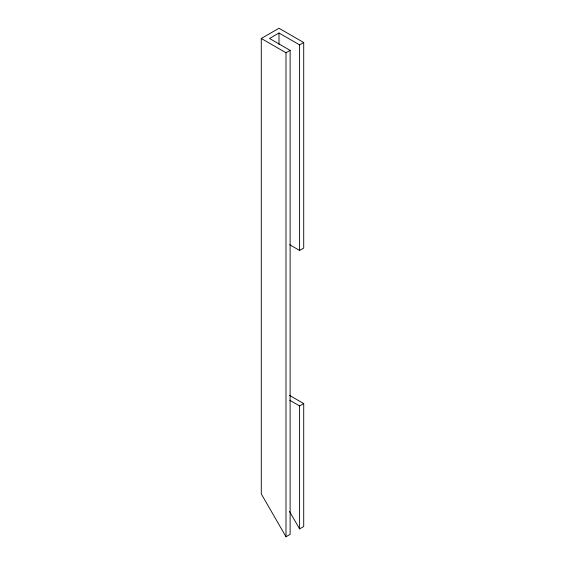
<?xml version="1.0" encoding="UTF-8"?>
<svg xmlns="http://www.w3.org/2000/svg" width="565" height="565" viewBox="0 0 565 565"><rect width="100%" height="100%" fill="white"/><g stroke="black" fill="none" stroke-linecap="round" stroke-linejoin="round"><path stroke-width="0.85" d="M303.716 42.523L299.598 44.896L278.997 33.01L269.526 38.477L290.12 50.37L290.12 534.37L286.003 536.75L261.284 493.937L261.284 38.477L278.997 28.25L303.716 42.523L303.716 248.063L299.598 250.443L289.676 244.716M261.284 38.477L286.003 52.75L290.12 50.37M289.676 400.218L299.598 405.945L303.716 403.565L303.716 526.524L299.598 528.904L289.513 511.445M289.485 395.352L303.716 403.565M299.598 44.896L299.598 250.443M299.598 405.945L299.598 528.904M286.003 52.75L286.003 536.75M278.997 33.01L278.997 44.473"/></g></svg>
